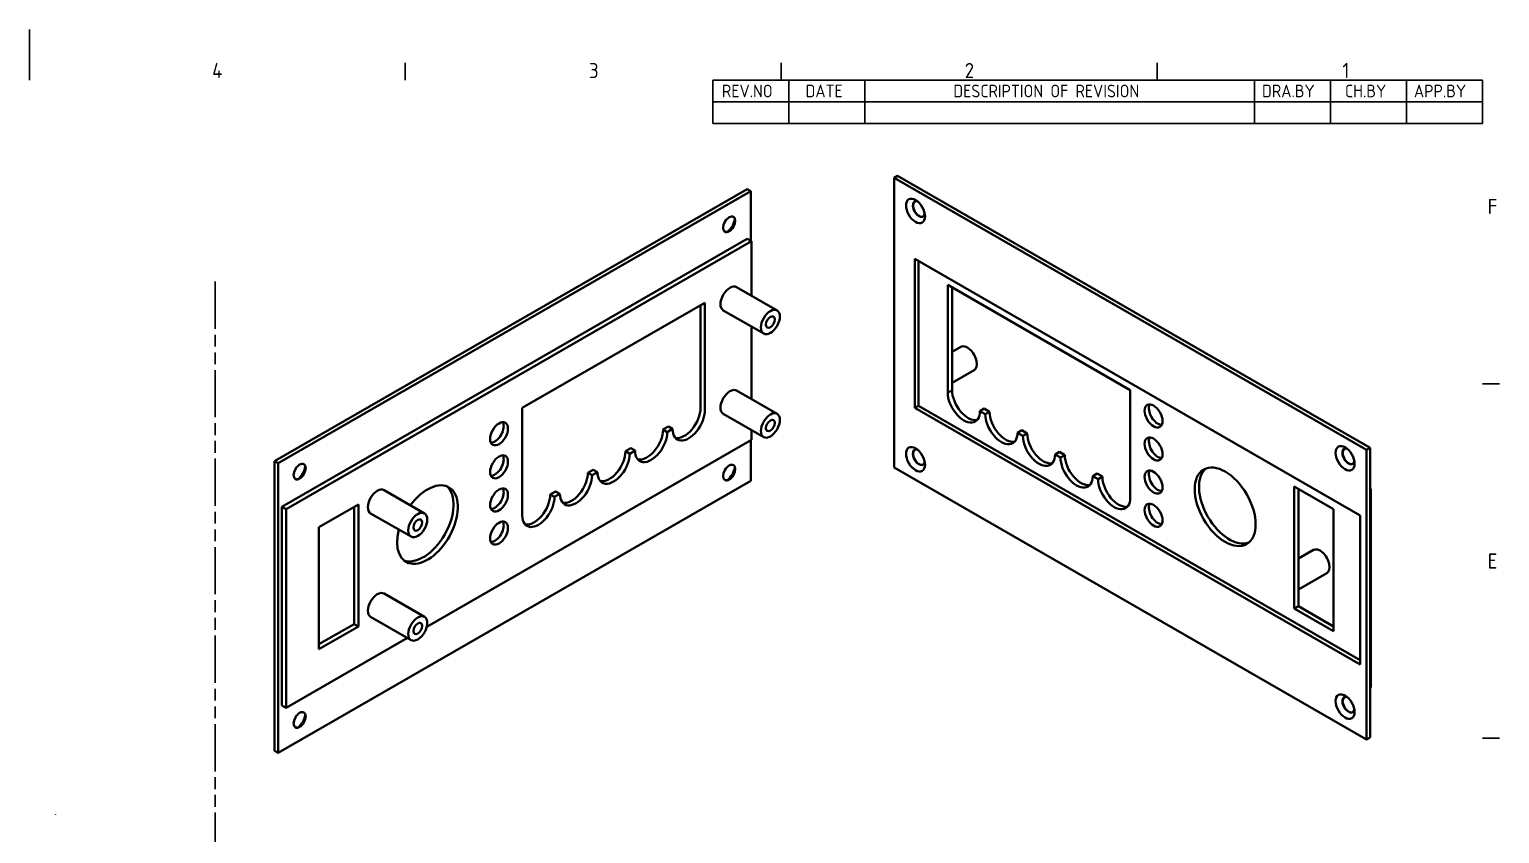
# Model space of a CAD drawing. Header units: millimetres. Extents: x 0 to 594, y 0 to 420.
# Drawn here: x 297 to 587.4, y 261.1 to 420 of the extents above; entities that cross this region are included whole.
import ezdxf

# ---------------------------------------------------------------- set-up
doc = ezdxf.new("R2010")
doc.units = ezdxf.units.MM
doc.linetypes.add('DOUBLE_DASH_CHAIN', pattern=[1.2403, 0.6614, -0.0827, 0.1654, -0.0827, 0.1654, -0.0827])
doc.layers.get('0').update_dxf_attribs({"color": 3, "lineweight": 25})
for name, color, linetype, lineweight in [('가시적인 것(ISO)', 3, 'Continuous', 40), ('가시적인 좁은 것(ISO)', 3, 'Continuous', 35), ('경계(ISO)', 7, 'Continuous', 25), ('기호(ISO)', 5, 'Continuous', 25), ('스케치 형상(ISO)', 3, 'Continuous', 25)]:
    doc.layers.add(name, color=color, linetype=linetype, lineweight=lineweight)
doc.styles.add('ISO ProportionalPSTEK', font='isocp.shx')
doc.styles.add('문자 텍스트_PSTEK_POSCO', font='isocp.shx')

# ---------------------------------------------------------------- blocks, each defined once
blk = doc.blocks.new('경계 Default Border')
at = {"layer": '경계(ISO)'}
for p, q in [((371.25, 410), (371.25, 413.4)), ((445.5, 410), (445.5, 413.4)), ((519.75, 410), (519.75, 413.4)), ((584, 350), (587.4, 350)), ((584, 280), (587.4, 280))]:
    blk.add_line(p, q, dxfattribs=at)
at = {"layer": '경계(ISO)', "flags": 128}
blk.add_lwpolyline([(297, 420), (297, 410)], dxfattribs=at)
at = {"layer": '경계(ISO)', "color": 2, "char_height": 3, "attachment_point": 7, "style": '문자 텍스트_PSTEK_POSCO'}
for s, insert in [('4', (333.1, 410.4)), ('3', (407.54, 410.37)), ('2', (481.75, 410.37)), ('1', (556.36, 410.4)), ('F', (585.04, 383.5)), ('E', (585.04, 313.47))]:
    blk.add_mtext(s, dxfattribs=dict(at, insert=insert))
blk = doc.blocks.new('리비전 내역')
at = {"layer": '기호(ISO)'}
for p, q in [((432, 410), (584, 410)), ((432, 410), (432, 405.72)), ((447, 410), (447, 405.72)), ((462, 410), (462, 405.72)), ((539, 410), (539, 405.72)), ((554, 410), (554, 405.72)), ((569, 410), (569, 405.72)), ((584, 410), (584, 405.72)), ((432, 405.72), (584, 405.72)), ((432, 405.72), (432, 401.44)), ((447, 405.72), (447, 401.44)), ((462, 405.72), (462, 401.44)), ((539, 405.72), (539, 401.44)), ((554, 405.72), (554, 401.44)), ((569, 405.72), (569, 401.44)), ((584, 405.72), (584, 401.44)), ((432, 401.44), (584, 401.44))]:
    blk.add_line(p, q, dxfattribs=at)
at = {"layer": '기호(ISO)', "color": 2, "char_height": 2.5, "attachment_point": 7, "style": 'ISO ProportionalPSTEK'}
for s, insert in [('REV.NO', (433.79, 406.58)), ('DATE', (450.31, 406.58)), ('DESCRIPTION OF REVISION', (479.51, 406.58)), ('DRA.BY', (540.48, 406.58)), ('CH.BY', (556.86, 406.58)), ('APP.BY', (570.48, 406.58))]:
    blk.add_mtext(s, dxfattribs=dict(at, insert=insert))

msp = doc.modelspace()

# ---------------------------------------------------------------- linework, layer by layer
at = {"layer": '가시적인 것(ISO)'}
for p, q in [((468.495, 391.077), (467.787, 390.67)), ((467.787, 390.67), (467.787, 333.442)), ((561.126, 336.92), (467.787, 390.67)), ((561.833, 337.327), (468.495, 391.077)), ((345.43, 334.698), (438.768, 388.448)), ((346.137, 334.291), (439.475, 388.04)), ((439.475, 388.04), (438.768, 388.448)), ((439.475, 388.04), (439.475, 378.233)), ((346.844, 325.705), (438.768, 378.64)), ((347.693, 325.216), (439.617, 378.152)), ((438.768, 378.64), (439.617, 378.152)), ((439.617, 378.152), (439.617, 367.412)), ((471.889, 345.223), (471.889, 374.655)), ((471.889, 374.655), (559.853, 324)), ((472.596, 374.248), (472.596, 345.631)), ((436.696, 369.094), (444.687, 364.492)), ((478.394, 369.516), (514.456, 348.749)), ((478.394, 348.26), (478.394, 369.516)), ((479.243, 369.027), (479.243, 348.748)), ((394.362, 345.224), (430.424, 365.991)), ((430.424, 365.991), (430.424, 344.734)), ((429.576, 345.223), (429.576, 365.502)), ((434.052, 364.501), (442.042, 359.899)), ((439.617, 361.296), (439.617, 346.973)), ((479.243, 356.281), (480.961, 357.27)), ((479.243, 350.165), (483.606, 352.677)), ((436.696, 348.655), (444.687, 344.054)), ((514.456, 348.749), (514.456, 327.493)), ((472.596, 345.631), (471.889, 345.223)), ((472.596, 345.631), (559.853, 295.383)), ((394.362, 323.967), (394.362, 345.224)), ((434.052, 344.062), (442.042, 339.461)), ((559.853, 294.568), (471.889, 345.223)), ((484.758, 344.595), (485.607, 345.084)), ((485.819, 343.984), (484.758, 344.595)), ((485.607, 345.084), (486.667, 344.473)), ((485.819, 343.984), (486.667, 344.473)), ((422.151, 340.947), (423.212, 341.558)), ((422.151, 340.947), (423, 340.459)), ((424.06, 341.07), (423, 340.459)), ((423.212, 341.558), (424.06, 341.07)), ((439.617, 340.857), (439.617, 338.909)), ((492.183, 340.319), (493.031, 340.808)), ((493.243, 339.709), (492.183, 340.319)), ((493.031, 340.808), (494.092, 340.197)), ((493.243, 339.709), (494.092, 340.197)), ((439.617, 338.909), (375.491, 301.982)), ((414.726, 336.672), (415.787, 337.283)), ((415.787, 337.283), (416.636, 336.794)), ((439.475, 338.828), (439.475, 330.812)), ((561.833, 337.327), (561.126, 336.92)), ((561.126, 279.692), (561.126, 336.92)), ((561.833, 280.099), (561.833, 337.327)), ((346.137, 334.291), (345.43, 334.698)), ((345.43, 277.469), (345.43, 334.698)), ((346.137, 277.062), (346.137, 334.291)), ((414.726, 336.672), (415.575, 336.183)), ((416.636, 336.794), (415.575, 336.183)), ((499.607, 336.044), (500.456, 336.532)), ((500.668, 335.433), (499.607, 336.044)), ((500.456, 336.532), (501.516, 335.922)), ((500.668, 335.433), (501.516, 335.922)), ((407.302, 332.396), (408.363, 333.007)), ((407.302, 332.396), (408.15, 331.908)), ((409.211, 332.519), (408.15, 331.908)), ((408.363, 333.007), (409.211, 332.519)), ((467.787, 333.442), (561.126, 279.692)), ((507.032, 331.768), (507.88, 332.257)), ((508.093, 331.157), (507.032, 331.768)), ((507.88, 332.257), (508.941, 331.646)), ((508.093, 331.157), (508.941, 331.646)), ((439.475, 330.812), (346.137, 277.062)), ((367.046, 328.985), (375.037, 324.383)), ((399.877, 328.121), (400.938, 328.732)), ((401.786, 328.243), (400.726, 327.632)), ((400.938, 328.732), (401.786, 328.243)), ((546.842, 305.573), (546.842, 329.691)), ((546.842, 329.691), (554.62, 325.211)), ((547.691, 329.202), (547.691, 306.062)), ((561.974, 329.23), (561.833, 329.312)), ((561.833, 329.149), (561.974, 329.23)), ((561.974, 289.988), (561.974, 329.23)), ((346.844, 286.462), (346.844, 325.705)), ((346.844, 325.705), (347.693, 325.216)), ((354.198, 321.686), (361.976, 326.165)), ((361.128, 302.536), (361.128, 325.677)), ((361.976, 326.165), (361.976, 302.048)), ((399.877, 328.121), (400.726, 327.632)), ((347.693, 285.974), (347.693, 325.216)), ((364.402, 324.392), (372.392, 319.791)), ((554.62, 325.211), (554.62, 301.094)), ((559.853, 324), (559.853, 294.568)), ((354.198, 297.569), (354.198, 321.686)), ((547.691, 315.48), (550.611, 317.161)), ((547.691, 309.364), (553.256, 312.568)), ((367.046, 308.546), (375.037, 303.945)), ((546.842, 305.573), (547.691, 306.062)), ((554.62, 301.094), (546.842, 305.573)), ((547.691, 306.062), (554.62, 302.071)), ((354.198, 298.546), (361.128, 302.536)), ((361.976, 302.048), (354.198, 297.569)), ((361.128, 302.536), (361.976, 302.048)), ((364.402, 303.953), (372.392, 299.352)), ((371.658, 299.775), (347.693, 285.974)), ((561.833, 289.906), (561.974, 289.988)), ((346.844, 286.462), (347.693, 285.974)), ((561.833, 280.099), (561.126, 279.692)), ((346.137, 277.062), (345.43, 277.469))]:
    msp.add_line(p, q, dxfattribs=at)
for centre, major_axis in [((472.03, 384.139), (1.322, -2.296)), ((435.233, 381.509), (-0.848, -1.473)), ((443.364, 362.196), (-1.322, -2.296)), ((443.364, 362.196), (-0.614, -1.065)), ((519.053, 343.65), (1.248, -2.166)), ((389.766, 340.124), (-1.248, -2.166)), ((443.364, 341.757), (-1.322, -2.296)), ((443.364, 341.757), (-0.614, -1.065)), ((472.03, 335.086), (1.322, -2.296)), ((519.053, 337.109), (1.248, -2.166)), ((556.883, 335.275), (1.322, -2.296)), ((350.38, 332.646), (-0.848, -1.473)), ((389.766, 333.584), (-1.248, -2.166)), ((435.233, 332.457), (-0.848, -1.473)), ((533.195, 325.695), (4.242, -7.366)), ((519.053, 330.569), (1.248, -2.166)), ((389.766, 327.043), (-1.248, -2.166)), ((519.053, 324.028), (1.248, -2.166)), ((373.714, 322.087), (-1.322, -2.296)), ((373.714, 322.087), (-0.614, -1.065)), ((389.766, 320.503), (-1.248, -2.166)), ((373.714, 301.648), (-1.322, -2.296)), ((373.714, 301.648), (-0.614, -1.065)), ((556.883, 286.223), (1.322, -2.296)), ((350.38, 283.593), (-0.848, -1.473))]:
    msp.add_ellipse(centre, major_axis=major_axis, ratio=0.5780931, dxfattribs=at)
for centre, major_axis, start_param, end_param in [((472.737, 384.546), (-0.848, 1.473), 0.0207586, 3.120834), ((472.702, 384.526), (-0.848, 1.473), 5.7456244, 9.9623388), ((435.197, 381.53), (0.848, 1.473), 3.1623513, 6.2624267), ((434.525, 381.917), (1.322, 2.296), 4.1287897, 5.2959883), ((435.374, 366.797), (-1.322, -2.296), 3.1415927, 6.2831853), ((482.283, 354.974), (1.322, -2.296), 0, 3.1415927), ((435.374, 346.358), (-1.322, -2.296), 3.1415927, 6.2831853), ((482.425, 346.916), (2.246, -3.9), 3.9289245, 6.093858), ((481.576, 346.427), (2.246, -3.9), 3.9289245, 7.0705172), ((519.901, 344.138), (-1.248, 2.166), 0.3455953, 2.7959974), ((427.242, 342.902), (-2.246, -3.9), 5.4958534, 8.6374461), ((426.394, 343.391), (-2.246, -3.9), 0.1893273, 2.3542608), ((489.001, 342.152), (2.246, -3.9), 3.9289245, 7.0705172), ((489.849, 342.64), (2.246, -3.9), 3.9289245, 6.093858), ((388.917, 340.613), (-1.248, -2.166), 0.3455953, 2.7959974), ((419.818, 338.626), (-2.246, -3.9), 5.4958534, 8.6374461), ((418.969, 339.115), (-2.246, -3.9), 0.1893273, 2.3542608), ((497.274, 338.365), (2.246, -3.9), 3.9289245, 6.093858), ((472.737, 335.493), (-0.848, 1.473), 0.0207586, 3.120834), ((472.702, 335.473), (-0.848, 1.473), 5.7456244, 9.9623388), ((496.425, 337.876), (2.246, -3.9), 3.9289245, 7.0705172), ((519.901, 337.598), (-1.248, 2.166), 0.3455953, 2.7959974), ((557.59, 335.683), (-0.848, 1.473), 0.0207586, 3.120834), ((557.555, 335.662), (-0.848, 1.473), 5.7456244, 9.9623388), ((350.344, 332.666), (0.848, 1.473), 3.1623513, 6.2624267), ((388.917, 334.072), (-1.248, -2.166), 0.3455953, 2.7959974), ((412.393, 334.351), (-2.246, -3.9), 5.4958534, 8.6374461), ((411.545, 334.84), (-2.246, -3.9), 0.1893273, 2.3542608), ((503.85, 333.601), (2.246, -3.9), 3.9289245, 7.0705172), ((504.698, 334.089), (2.246, -3.9), 3.9289245, 6.093858), ((349.673, 333.053), (1.322, 2.296), 4.1287897, 5.2959883), ((404.968, 330.075), (-2.246, -3.9), 5.4958534, 8.6374461), ((404.12, 330.564), (-2.246, -3.9), 0.1893273, 2.3542608), ((435.197, 332.477), (0.848, 1.473), 3.1623513, 6.2624267), ((434.525, 332.864), (1.322, 2.296), 4.1287897, 5.2959883), ((511.275, 329.325), (2.246, -3.9), 3.9289245, 7.0705172), ((512.123, 329.814), (2.246, -3.9), 3.9289245, 6.093858), ((519.901, 331.057), (-1.248, 2.166), 0.3455953, 2.7959974), ((534.043, 326.184), (-4.242, 7.366), 0.0997999, 3.0417927), ((365.724, 326.688), (-1.322, -2.296), 3.1415927, 6.2831853), ((375.623, 322.17), (4.242, 7.366), 2.0178217, 7.661552), ((374.775, 322.658), (-4.242, -7.366), 0.0997999, 3.0417927), ((388.917, 327.532), (-1.248, -2.166), 0.3455953, 2.7959974), ((397.544, 325.8), (-2.246, -3.9), 5.4958534, 8.6374461), ((396.695, 326.288), (-2.246, -3.9), 0.1893273, 2.3542608), ((519.901, 324.517), (-1.248, 2.166), 0.3455953, 2.7959974), ((388.917, 320.992), (-1.248, -2.166), 0.3455953, 2.7959974), ((551.933, 314.865), (1.322, -2.296), 0, 3.1415927), ((365.724, 306.25), (-1.322, -2.296), 3.1415927, 6.2831853), ((557.59, 286.63), (-0.848, 1.473), 0.0207586, 3.120834), ((557.555, 286.61), (-0.848, 1.473), 5.7456244, 9.9623388), ((350.344, 283.614), (0.848, 1.473), 3.1623513, 6.2624267), ((349.673, 284), (1.322, 2.296), 4.1287897, 5.2959883)]:
    msp.add_ellipse(centre, major_axis=major_axis, ratio=0.5780931, start_param=start_param, end_param=end_param, dxfattribs=at)
at = {"layer": '가시적인 좁은 것(ISO)'}
msp.add_line((478.394, 348.26), (479.243, 348.748), dxfattribs=at)
at = {"layer": '스케치 형상(ISO)', "color": 6, "linetype": 'DOUBLE_DASH_CHAIN', "ltscale": 14.097589}
msp.add_line((333.682, 370.18), (333.682, 107.901), dxfattribs=at)
at = {"layer": '스케치 형상(ISO)'}
msp.add_line((302.15, 265.001), (302.15, 264.901), dxfattribs=at)

# ---------------------------------------------------------------- block references
msp.add_blockref('경계 Default Border', (0, 0))
at = {"layer": '기호(ISO)'}
msp.add_blockref('리비전 내역', (0, 0), dxfattribs=at)

doc.saveas('drawing.dxf')
